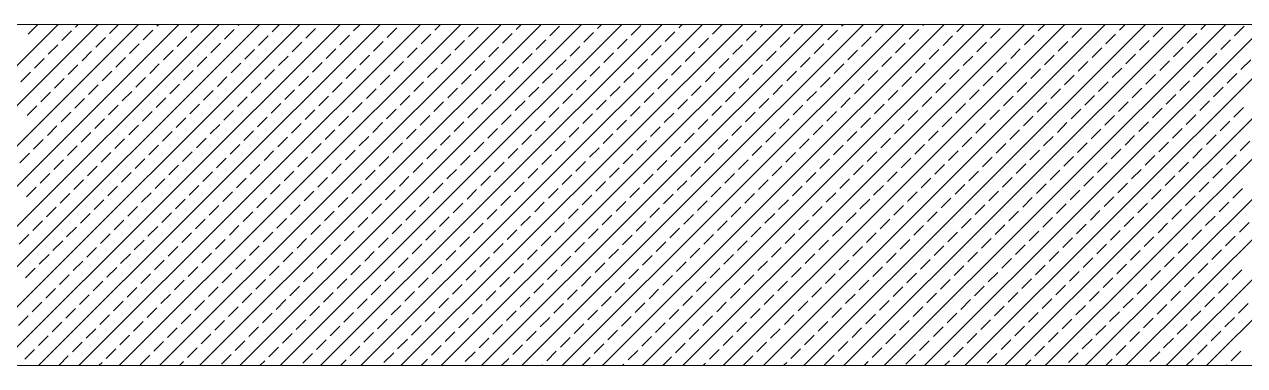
# Model space of a CAD drawing. Header units: millimetres. Extents: x -16104 to 67872, y -88009 to 12107.
# Drawn here: x 1111.18 to 1137.96, y -6998.68 to -6991.18 of the extents above; entities that cross this region are included whole.
import ezdxf

# ---------------------------------------------------------------- set-up
doc = ezdxf.new("R2010")
doc.units = ezdxf.units.MM
doc.layers.get('0').update_dxf_attribs({"color": 241})
doc.layers.add('TARAMA', color=8, linetype='Continuous', lineweight=15)

# ---------------------------------------------------------------- blocks, each defined once
blk = doc.blocks.new('POK')
at = {"layer": 'TARAMA'}
for p, q in [((48031.27, -33586.42), (49095.77, -33586.42)), ((48603.58, -33616.42), (48633.58, -33586.42)), ((48607.11, -33616.42), (48637.11, -33586.42)), ((48610.65, -33616.42), (48640.65, -33586.42)), ((48614.18, -33616.42), (48644.18, -33586.42)), ((48617.72, -33616.42), (48647.72, -33586.42)), ((48621.25, -33616.42), (48651.25, -33586.42)), ((48624.79, -33616.42), (48654.79, -33586.42)), ((48628.33, -33616.42), (48658.33, -33586.42)), ((48630.94, -33587.29), (48631.79, -33586.44)), ((48631.86, -33616.42), (48661.86, -33586.42)), ((48633.91, -33587.85), (48634.76, -33587)), ((48635.11, -33586.65), (48635.34, -33586.42)), ((48635.4, -33616.42), (48665.4, -33586.42)), ((48638.08, -33587.22), (48638.88, -33586.42)), ((48638.93, -33616.42), (48668.93, -33586.42)), ((48641.05, -33587.78), (48641.9, -33586.93)), ((48642.25, -33586.58), (48642.41, -33586.42)), ((48642.47, -33616.42), (48672.47, -33586.42)), ((48645.22, -33587.14), (48645.95, -33586.42)), ((48646, -33616.42), (48676, -33586.42)), ((48648.19, -33587.71), (48649.04, -33586.86)), ((48649.39, -33586.51), (48649.48, -33586.42)), ((48649.54, -33616.42), (48679.54, -33586.42)), ((48652.36, -33587.07), (48653.02, -33586.42)), ((48653.07, -33616.42), (48683.07, -33586.42)), ((48655.33, -33587.64), (48656.18, -33586.79)), ((48656.54, -33586.44), (48656.56, -33586.42)), ((48656.61, -33616.42), (48686.61, -33586.42)), ((48658.3, -33588.21), (48659.15, -33587.36)), ((48659.51, -33587), (48660.09, -33586.42)), ((48660.15, -33616.42), (48690.15, -33586.42)), ((48662.48, -33587.57), (48663.32, -33586.72)), ((48663.68, -33616.42), (48693.68, -33586.42)), ((48665.44, -33588.13), (48666.29, -33587.29)), ((48666.65, -33586.93), (48667.16, -33586.42)), ((48667.22, -33616.42), (48697.22, -33586.42)), ((48669.62, -33587.5), (48670.47, -33586.65)), ((48670.75, -33616.42), (48700.75, -33586.42)), ((48672.59, -33588.06), (48673.44, -33587.22)), ((48673.79, -33586.86), (48674.23, -33586.42)), ((48674.29, -33616.42), (48704.29, -33586.42)), ((48676.76, -33587.43), (48677.61, -33586.58)), ((48677.82, -33616.42), (48707.82, -33586.42)), ((48679.73, -33587.99), (48680.58, -33587.14)), ((48680.93, -33586.79), (48681.3, -33586.42)), ((48681.36, -33616.42), (48711.36, -33586.42)), ((48683.9, -33587.36), (48684.75, -33586.51)), ((48684.89, -33616.42), (48714.89, -33586.42)), ((48686.87, -33587.92), (48687.72, -33587.07)), ((48688.07, -33586.72), (48688.38, -33586.42)), ((48688.43, -33616.42), (48718.43, -33586.42)), ((48691.04, -33587.29), (48691.89, -33586.44)), ((48691.97, -33616.42), (48721.97, -33586.42)), ((48694.01, -33587.85), (48694.86, -33587)), ((48695.21, -33586.65), (48695.45, -33586.42)), ((48695.5, -33616.42), (48725.5, -33586.42)), ((48698.18, -33587.22), (48698.98, -33586.42)), ((48699.04, -33616.42), (48729.04, -33586.42)), ((48701.15, -33587.78), (48702, -33586.93)), ((48702.36, -33586.58), (48702.52, -33586.42)), ((48702.57, -33616.42), (48732.57, -33586.42)), ((48705.33, -33587.14), (48706.05, -33586.42)), ((48706.11, -33616.42), (48736.11, -33586.42)), ((48708.3, -33587.71), (48709.14, -33586.86)), ((48709.5, -33586.51), (48709.59, -33586.42)), ((48709.64, -33616.42), (48739.64, -33586.42)), ((48712.47, -33587.07), (48713.12, -33586.42)), ((48713.18, -33616.42), (48743.18, -33586.42)), ((48715.44, -33587.64), (48716.29, -33586.79)), ((48716.64, -33586.44), (48716.66, -33586.42)), ((48716.71, -33616.42), (48746.71, -33586.42)), ((48718.41, -33588.21), (48719.26, -33587.36)), ((48719.61, -33587), (48720.2, -33586.42)), ((48720.25, -33616.42), (48750.25, -33586.42)), ((48722.58, -33587.57), (48723.43, -33586.72)), ((48723.79, -33616.42), (48753.79, -33586.42)), ((48725.55, -33588.13), (48726.4, -33587.29)), ((48726.75, -33586.93), (48727.27, -33586.42)), ((48727.32, -33616.42), (48757.32, -33586.42)), ((48729.72, -33587.5), (48730.57, -33586.65)), ((48730.86, -33616.42), (48760.86, -33586.42)), ((48732.69, -33588.06), (48733.54, -33587.22)), ((48733.89, -33586.86), (48734.34, -33586.42)), ((48734.39, -33616.42), (48764.39, -33586.42)), ((48736.86, -33587.43), (48737.71, -33586.58)), ((48632.71, -33589.05), (48633.55, -33588.21)), ((48636.88, -33588.42), (48637.73, -33587.57)), ((48639.85, -33588.98), (48640.7, -33588.13)), ((48644.02, -33588.35), (48644.87, -33587.5)), ((48646.99, -33588.91), (48647.84, -33588.06)), ((48651.16, -33588.28), (48652.01, -33587.43)), ((48654.13, -33588.84), (48654.98, -33587.99)), ((48661.27, -33588.77), (48662.12, -33587.92)), ((48664.24, -33589.34), (48665.09, -33588.49)), ((48668.41, -33588.7), (48669.26, -33587.85)), ((48671.38, -33589.27), (48672.23, -33588.42)), ((48675.56, -33588.63), (48676.41, -33587.78)), ((48678.53, -33589.2), (48679.37, -33588.35)), ((48682.7, -33588.56), (48683.55, -33587.71)), ((48685.67, -33589.12), (48686.52, -33588.28)), ((48689.84, -33588.49), (48690.69, -33587.64)), ((48692.81, -33589.05), (48693.66, -33588.21)), ((48696.98, -33588.42), (48697.83, -33587.57)), ((48699.95, -33588.98), (48700.8, -33588.13)), ((48704.12, -33588.35), (48704.97, -33587.5)), ((48707.09, -33588.91), (48707.94, -33588.06)), ((48711.27, -33588.28), (48712.11, -33587.43)), ((48714.24, -33588.84), (48715.08, -33587.99)), ((48721.38, -33588.77), (48722.23, -33587.92)), ((48724.35, -33589.34), (48725.2, -33588.49)), ((48728.52, -33588.7), (48729.37, -33587.85)), ((48731.49, -33589.27), (48732.34, -33588.42)), ((48735.66, -33588.63), (48736.51, -33587.78)), ((48631.5, -33590.26), (48632.35, -33589.41)), ((48635.68, -33589.62), (48636.52, -33588.77)), ((48638.65, -33590.18), (48639.49, -33589.34)), ((48642.82, -33589.55), (48643.67, -33588.7)), ((48645.79, -33590.11), (48646.64, -33589.27)), ((48649.96, -33589.48), (48650.81, -33588.63)), ((48652.93, -33590.04), (48653.78, -33589.2)), ((48657.1, -33589.41), (48657.95, -33588.56)), ((48660.07, -33589.97), (48660.92, -33589.12)), ((48667.21, -33589.9), (48668.06, -33589.05)), ((48674.35, -33589.83), (48675.2, -33588.98)), ((48677.32, -33590.4), (48678.17, -33589.55)), ((48681.5, -33589.76), (48682.34, -33588.91)), ((48684.47, -33590.33), (48685.31, -33589.48)), ((48688.64, -33589.69), (48689.49, -33588.84)), ((48691.61, -33590.26), (48692.46, -33589.41)), ((48695.78, -33589.62), (48696.63, -33588.77)), ((48698.75, -33590.18), (48699.6, -33589.34)), ((48702.92, -33589.55), (48703.77, -33588.7)), ((48705.89, -33590.11), (48706.74, -33589.27)), ((48710.06, -33589.48), (48710.91, -33588.63)), ((48713.03, -33590.04), (48713.88, -33589.2)), ((48717.21, -33589.41), (48718.05, -33588.56)), ((48720.17, -33589.97), (48721.02, -33589.12)), ((48727.32, -33589.9), (48728.17, -33589.05)), ((48734.46, -33589.83), (48735.31, -33588.98)), ((48737.43, -33590.4), (48738.28, -33589.55)), ((48630.3, -33591.46), (48631.15, -33590.61)), ((48634.47, -33590.82), (48635.32, -33589.97)), ((48637.44, -33591.39), (48638.29, -33590.54)), ((48641.62, -33590.75), (48642.46, -33589.9)), ((48644.59, -33591.32), (48645.43, -33590.47)), ((48648.76, -33590.68), (48649.61, -33589.83)), ((48651.73, -33591.25), (48652.58, -33590.4)), ((48655.9, -33590.61), (48656.75, -33589.76)), ((48658.87, -33591.17), (48659.72, -33590.33)), ((48663.04, -33590.54), (48663.89, -33589.69)), ((48666.01, -33591.1), (48666.86, -33590.26)), ((48670.18, -33590.47), (48671.03, -33589.62)), ((48673.15, -33591.03), (48674, -33590.18)), ((48680.29, -33590.96), (48681.14, -33590.11)), ((48687.44, -33590.89), (48688.28, -33590.04)), ((48690.41, -33591.46), (48691.25, -33590.61)), ((48694.58, -33590.82), (48695.43, -33589.97)), ((48697.55, -33591.39), (48698.4, -33590.54)), ((48701.72, -33590.75), (48702.57, -33589.9)), ((48704.69, -33591.32), (48705.54, -33590.47)), ((48708.86, -33590.68), (48709.71, -33589.83)), ((48711.83, -33591.25), (48712.68, -33590.4)), ((48716, -33590.61), (48716.85, -33589.76)), ((48718.97, -33591.17), (48719.82, -33590.33)), ((48723.14, -33590.54), (48723.99, -33589.69)), ((48726.11, -33591.1), (48726.96, -33590.26)), ((48730.29, -33590.47), (48731.14, -33589.62)), ((48733.26, -33591.03), (48734.1, -33590.18)), ((48633.27, -33592.02), (48634.12, -33591.17)), ((48640.41, -33591.95), (48641.26, -33591.1)), ((48643.38, -33592.52), (48644.23, -33591.67)), ((48647.56, -33591.88), (48648.4, -33591.03)), ((48650.52, -33592.45), (48651.37, -33591.6)), ((48654.7, -33591.81), (48655.55, -33590.96)), ((48657.67, -33592.38), (48658.52, -33591.53)), ((48661.84, -33591.74), (48662.69, -33590.89)), ((48664.81, -33592.31), (48665.66, -33591.46)), ((48668.98, -33591.67), (48669.83, -33590.82)), ((48671.95, -33592.24), (48672.8, -33591.39)), ((48676.12, -33591.6), (48676.97, -33590.75)), ((48679.09, -33592.16), (48679.94, -33591.32)), ((48683.26, -33591.53), (48684.11, -33590.68)), ((48686.23, -33592.09), (48687.08, -33591.25)), ((48693.38, -33592.02), (48694.22, -33591.17)), ((48700.52, -33591.95), (48701.37, -33591.1)), ((48703.49, -33592.52), (48704.34, -33591.67)), ((48707.66, -33591.88), (48708.51, -33591.03)), ((48710.63, -33592.45), (48711.48, -33591.6)), ((48714.8, -33591.81), (48715.65, -33590.96)), ((48717.77, -33592.38), (48718.62, -33591.53)), ((48721.94, -33591.74), (48722.79, -33590.89)), ((48724.91, -33592.31), (48725.76, -33591.46)), ((48729.08, -33591.67), (48729.93, -33590.82)), ((48732.05, -33592.24), (48732.9, -33591.39)), ((48736.23, -33591.6), (48737.07, -33590.75)), ((48632.07, -33593.23), (48632.92, -33592.38)), ((48636.24, -33592.59), (48637.09, -33591.74)), ((48639.21, -33593.15), (48640.06, -33592.31)), ((48646.35, -33593.08), (48647.2, -33592.24)), ((48653.49, -33593.01), (48654.34, -33592.16)), ((48656.46, -33593.58), (48657.31, -33592.73)), ((48660.64, -33592.94), (48661.49, -33592.09)), ((48663.61, -33593.51), (48664.45, -33592.66)), ((48667.78, -33592.87), (48668.63, -33592.02)), ((48670.75, -33593.44), (48671.6, -33592.59)), ((48674.92, -33592.8), (48675.77, -33591.95)), ((48677.89, -33593.37), (48678.74, -33592.52)), ((48682.06, -33592.73), (48682.91, -33591.88)), ((48685.03, -33593.3), (48685.88, -33592.45)), ((48689.2, -33592.66), (48690.05, -33591.81)), ((48692.17, -33593.23), (48693.02, -33592.38)), ((48696.35, -33592.59), (48697.19, -33591.74)), ((48699.32, -33593.15), (48700.16, -33592.31)), ((48706.46, -33593.08), (48707.31, -33592.24)), ((48713.6, -33593.01), (48714.45, -33592.16)), ((48716.57, -33593.58), (48717.42, -33592.73)), ((48720.74, -33592.94), (48721.59, -33592.09)), ((48723.71, -33593.51), (48724.56, -33592.66)), ((48727.88, -33592.87), (48728.73, -33592.02)), ((48730.85, -33593.44), (48731.7, -33592.59)), ((48735.02, -33592.8), (48735.87, -33591.95)), ((48630.87, -33594.43), (48631.72, -33593.58)), ((48635.04, -33593.79), (48635.89, -33592.94)), ((48638.01, -33594.36), (48638.86, -33593.51)), ((48642.18, -33593.72), (48643.03, -33592.87)), ((48645.15, -33594.29), (48646, -33593.44)), ((48649.32, -33593.65), (48650.17, -33592.8)), ((48652.29, -33594.22), (48653.14, -33593.37)), ((48659.43, -33594.14), (48660.28, -33593.3)), ((48666.58, -33594.07), (48667.42, -33593.23)), ((48669.55, -33594.64), (48670.39, -33593.79)), ((48673.72, -33594), (48674.57, -33593.15)), ((48676.69, -33594.57), (48677.54, -33593.72)), ((48680.86, -33593.93), (48681.71, -33593.08)), ((48683.83, -33594.5), (48684.68, -33593.65)), ((48688, -33593.86), (48688.85, -33593.01)), ((48690.97, -33594.43), (48691.82, -33593.58)), ((48695.14, -33593.79), (48695.99, -33592.94)), ((48698.11, -33594.36), (48698.96, -33593.51)), ((48702.29, -33593.72), (48703.13, -33592.87)), ((48705.26, -33594.29), (48706.1, -33593.44)), ((48709.43, -33593.65), (48710.28, -33592.8)), ((48712.4, -33594.22), (48713.25, -33593.37)), ((48719.54, -33594.14), (48720.39, -33593.3)), ((48726.68, -33594.07), (48727.53, -33593.23)), ((48729.65, -33594.64), (48730.5, -33593.79)), ((48733.82, -33594), (48734.67, -33593.15)), ((48736.79, -33594.57), (48737.64, -33593.72)), ((48633.84, -33594.99), (48634.69, -33594.14)), ((48636.81, -33595.56), (48637.66, -33594.71)), ((48640.98, -33594.92), (48641.83, -33594.07)), ((48643.95, -33595.49), (48644.8, -33594.64)), ((48648.12, -33594.85), (48648.97, -33594)), ((48651.09, -33595.42), (48651.94, -33594.57)), ((48655.26, -33594.78), (48656.11, -33593.93)), ((48658.23, -33595.35), (48659.08, -33594.5)), ((48662.4, -33594.71), (48663.25, -33593.86)), ((48665.37, -33595.28), (48666.22, -33594.43)), ((48672.52, -33595.21), (48673.36, -33594.36)), ((48675.49, -33595.77), (48676.33, -33594.92)), ((48679.66, -33595.13), (48680.51, -33594.29)), ((48682.63, -33595.7), (48683.48, -33594.85)), ((48686.8, -33595.06), (48687.65, -33594.22)), ((48689.77, -33595.63), (48690.62, -33594.78)), ((48693.94, -33594.99), (48694.79, -33594.14)), ((48696.91, -33595.56), (48697.76, -33594.71)), ((48701.08, -33594.92), (48701.93, -33594.07)), ((48704.05, -33595.49), (48704.9, -33594.64)), ((48708.22, -33594.85), (48709.07, -33594)), ((48711.19, -33595.42), (48712.04, -33594.57)), ((48715.37, -33594.78), (48716.22, -33593.93)), ((48718.34, -33595.35), (48719.19, -33594.5)), ((48722.51, -33594.71), (48723.36, -33593.86)), ((48725.48, -33595.28), (48726.33, -33594.43)), ((48732.62, -33595.21), (48733.47, -33594.36)), ((48735.59, -33595.77), (48736.44, -33594.92)), ((48632.64, -33596.2), (48633.48, -33595.35)), ((48635.6, -33596.76), (48636.45, -33595.91)), ((48639.78, -33596.12), (48640.63, -33595.28)), ((48642.75, -33596.69), (48643.6, -33595.84)), ((48646.92, -33596.05), (48647.77, -33595.21)), ((48649.89, -33596.62), (48650.74, -33595.77)), ((48654.06, -33595.98), (48654.91, -33595.13)), ((48657.03, -33596.55), (48657.88, -33595.7)), ((48661.2, -33595.91), (48662.05, -33595.06)), ((48664.17, -33596.48), (48665.02, -33595.63)), ((48668.34, -33595.84), (48669.19, -33594.99)), ((48671.31, -33596.41), (48672.16, -33595.56)), ((48678.46, -33596.34), (48679.3, -33595.49)), ((48685.6, -33596.27), (48686.45, -33595.42)), ((48688.57, -33596.83), (48689.42, -33595.98)), ((48692.74, -33596.2), (48693.59, -33595.35)), ((48695.71, -33596.76), (48696.56, -33595.91)), ((48699.88, -33596.12), (48700.73, -33595.28)), ((48702.85, -33596.69), (48703.7, -33595.84)), ((48707.02, -33596.05), (48707.87, -33595.21)), ((48709.99, -33596.62), (48710.84, -33595.77)), ((48714.16, -33595.98), (48715.01, -33595.13)), ((48717.13, -33596.55), (48717.98, -33595.7)), ((48721.31, -33595.91), (48722.15, -33595.06)), ((48724.28, -33596.48), (48725.12, -33595.63)), ((48728.45, -33595.84), (48729.3, -33594.99)), ((48731.42, -33596.41), (48732.27, -33595.56)), ((48631.43, -33597.4), (48632.28, -33596.55)), ((48638.57, -33597.33), (48639.42, -33596.48)), ((48641.54, -33597.89), (48642.39, -33597.04)), ((48645.72, -33597.26), (48646.57, -33596.41)), ((48648.69, -33597.82), (48649.53, -33596.97)), ((48652.86, -33597.19), (48653.71, -33596.34)), ((48655.83, -33597.75), (48656.68, -33596.9)), ((48660, -33597.11), (48660.85, -33596.27)), ((48662.97, -33597.68), (48663.82, -33596.83)), ((48667.14, -33597.04), (48667.99, -33596.2)), ((48670.11, -33597.61), (48670.96, -33596.76)), ((48674.28, -33596.97), (48675.13, -33596.12)), ((48677.25, -33597.54), (48678.1, -33596.69)), ((48681.43, -33596.9), (48682.27, -33596.05)), ((48684.4, -33597.47), (48685.24, -33596.62)), ((48691.54, -33597.4), (48692.39, -33596.55)), ((48698.68, -33597.33), (48699.53, -33596.48)), ((48701.65, -33597.89), (48702.5, -33597.04)), ((48705.82, -33597.26), (48706.67, -33596.41)), ((48708.79, -33597.82), (48709.64, -33596.97)), ((48712.96, -33597.19), (48713.81, -33596.34)), ((48715.93, -33597.75), (48716.78, -33596.9)), ((48720.1, -33597.11), (48720.95, -33596.27)), ((48723.07, -33597.68), (48723.92, -33596.83)), ((48727.25, -33597.04), (48728.09, -33596.2)), ((48730.22, -33597.61), (48731.06, -33596.76)), ((48734.39, -33596.97), (48735.24, -33596.12)), ((48737.36, -33597.54), (48738.21, -33596.69)), ((48630.23, -33598.6), (48631.08, -33597.75)), ((48634.4, -33597.96), (48635.25, -33597.11)), ((48637.37, -33598.53), (48638.22, -33597.68)), ((48644.51, -33598.46), (48645.36, -33597.61)), ((48651.66, -33598.39), (48652.5, -33597.54)), ((48654.63, -33598.95), (48655.47, -33598.1)), ((48658.8, -33598.32), (48659.65, -33597.47)), ((48661.77, -33598.88), (48662.62, -33598.03)), ((48665.94, -33598.25), (48666.79, -33597.4)), ((48668.91, -33598.81), (48669.76, -33597.96)), ((48673.08, -33598.18), (48673.93, -33597.33)), ((48676.05, -33598.74), (48676.9, -33597.89)), ((48680.22, -33598.1), (48681.07, -33597.26)), ((48683.19, -33598.67), (48684.04, -33597.82)), ((48687.37, -33598.03), (48688.21, -33597.19)), ((48690.34, -33598.6), (48691.18, -33597.75)), ((48694.51, -33597.96), (48695.36, -33597.11)), ((48697.48, -33598.53), (48698.33, -33597.68)), ((48704.62, -33598.46), (48705.47, -33597.61)), ((48711.76, -33598.39), (48712.61, -33597.54)), ((48714.73, -33598.95), (48715.58, -33598.1)), ((48718.9, -33598.32), (48719.75, -33597.47)), ((48721.87, -33598.88), (48722.72, -33598.03)), ((48726.04, -33598.25), (48726.89, -33597.4)), ((48729.01, -33598.81), (48729.86, -33597.96)), ((48733.19, -33598.18), (48734.03, -33597.33)), ((48736.16, -33598.74), (48737, -33597.89)), ((48633.2, -33599.17), (48634.05, -33598.32)), ((48636.17, -33599.73), (48637.02, -33598.88)), ((48640.34, -33599.09), (48641.19, -33598.25)), ((48643.31, -33599.66), (48644.16, -33598.81)), ((48647.48, -33599.02), (48648.33, -33598.18)), ((48650.45, -33599.59), (48651.3, -33598.74)), ((48657.6, -33599.52), (48658.44, -33598.67)), ((48664.74, -33599.45), (48665.59, -33598.6)), ((48667.71, -33600.01), (48668.56, -33599.17)), ((48671.88, -33599.38), (48672.73, -33598.53)), ((48674.85, -33599.94), (48675.7, -33599.09)), ((48679.02, -33599.31), (48679.87, -33598.46)), ((48681.99, -33599.87), (48682.84, -33599.02)), ((48686.16, -33599.24), (48687.01, -33598.39)), ((48689.13, -33599.8), (48689.98, -33598.95)), ((48693.3, -33599.17), (48694.15, -33598.32)), ((48696.27, -33599.73), (48697.12, -33598.88)), ((48700.45, -33599.09), (48701.3, -33598.25)), ((48703.42, -33599.66), (48704.27, -33598.81)), ((48707.59, -33599.02), (48708.44, -33598.18)), ((48710.56, -33599.59), (48711.41, -33598.74)), ((48717.7, -33599.52), (48718.55, -33598.67)), ((48724.84, -33599.45), (48725.69, -33598.6)), ((48727.81, -33600.01), (48728.66, -33599.17)), ((48731.98, -33599.38), (48732.83, -33598.53)), ((48734.95, -33599.94), (48735.8, -33599.09)), ((48632, -33600.37), (48632.85, -33599.52)), ((48634.97, -33600.93), (48635.82, -33600.08)), ((48639.14, -33600.3), (48639.99, -33599.45)), ((48642.11, -33600.86), (48642.96, -33600.01)), ((48646.28, -33600.23), (48647.13, -33599.38)), ((48649.25, -33600.79), (48650.1, -33599.94)), ((48653.42, -33600.16), (48654.27, -33599.31)), ((48656.39, -33600.72), (48657.24, -33599.87)), ((48660.57, -33600.08), (48661.41, -33599.24)), ((48663.54, -33600.65), (48664.38, -33599.8)), ((48670.68, -33600.58), (48671.53, -33599.73)), ((48677.82, -33600.51), (48678.67, -33599.66)), ((48680.79, -33601.07), (48681.64, -33600.23)), ((48684.96, -33600.44), (48685.81, -33599.59)), ((48687.93, -33601), (48688.78, -33600.16)), ((48692.1, -33600.37), (48692.95, -33599.52)), ((48695.07, -33600.93), (48695.92, -33600.08)), ((48699.24, -33600.3), (48700.09, -33599.45)), ((48702.21, -33600.86), (48703.06, -33600.01)), ((48706.39, -33600.23), (48707.23, -33599.38)), ((48709.36, -33600.79), (48710.2, -33599.94)), ((48713.53, -33600.16), (48714.38, -33599.31)), ((48716.5, -33600.72), (48717.35, -33599.87)), ((48720.67, -33600.08), (48721.52, -33599.24)), ((48723.64, -33600.65), (48724.49, -33599.8)), ((48730.78, -33600.58), (48731.63, -33599.73)), ((48630.8, -33601.57), (48631.65, -33600.72)), ((48633.77, -33602.14), (48634.62, -33601.29)), ((48637.94, -33601.5), (48638.79, -33600.65)), ((48640.91, -33602.06), (48641.76, -33601.22)), ((48645.08, -33601.43), (48645.93, -33600.58)), ((48648.05, -33601.99), (48648.9, -33601.15)), ((48652.22, -33601.36), (48653.07, -33600.51)), ((48655.19, -33601.92), (48656.04, -33601.07)), ((48659.36, -33601.29), (48660.21, -33600.44)), ((48662.33, -33601.85), (48663.18, -33601)), ((48666.51, -33601.22), (48667.35, -33600.37)), ((48669.48, -33601.78), (48670.32, -33600.93)), ((48673.65, -33601.15), (48674.5, -33600.3)), ((48676.62, -33601.71), (48677.47, -33600.86)), ((48683.76, -33601.64), (48684.61, -33600.79)), ((48690.9, -33601.57), (48691.75, -33600.72)), ((48693.87, -33602.14), (48694.72, -33601.29)), ((48698.04, -33601.5), (48698.89, -33600.65)), ((48701.01, -33602.06), (48701.86, -33601.22)), ((48705.18, -33601.43), (48706.03, -33600.58)), ((48708.15, -33601.99), (48709, -33601.15)), ((48712.33, -33601.36), (48713.17, -33600.51)), ((48715.3, -33601.92), (48716.14, -33601.07)), ((48719.47, -33601.29), (48720.32, -33600.44)), ((48722.44, -33601.85), (48723.29, -33601)), ((48726.61, -33601.22), (48727.46, -33600.37)), ((48729.58, -33601.78), (48730.43, -33600.93)), ((48733.75, -33601.15), (48734.6, -33600.3)), ((48736.72, -33601.71), (48737.57, -33600.86)), ((48636.74, -33602.7), (48637.58, -33601.85)), ((48639.71, -33603.27), (48640.55, -33602.42)), ((48643.88, -33602.63), (48644.73, -33601.78)), ((48646.85, -33603.2), (48647.7, -33602.35)), ((48651.02, -33602.56), (48651.87, -33601.71)), ((48653.99, -33603.13), (48654.84, -33602.28)), ((48658.16, -33602.49), (48659.01, -33601.64)), ((48661.13, -33603.05), (48661.98, -33602.21)), ((48665.3, -33602.42), (48666.15, -33601.57)), ((48668.27, -33602.98), (48669.12, -33602.14)), ((48672.45, -33602.35), (48673.29, -33601.5)), ((48675.42, -33602.91), (48676.26, -33602.06)), ((48679.59, -33602.28), (48680.44, -33601.43)), ((48682.56, -33602.84), (48683.41, -33601.99)), ((48686.73, -33602.21), (48687.58, -33601.36)), ((48689.7, -33602.77), (48690.55, -33601.92)), ((48696.84, -33602.7), (48697.69, -33601.85)), ((48699.81, -33603.27), (48700.66, -33602.42)), ((48703.98, -33602.63), (48704.83, -33601.78)), ((48706.95, -33603.2), (48707.8, -33602.35)), ((48711.12, -33602.56), (48711.97, -33601.71)), ((48714.09, -33603.13), (48714.94, -33602.28)), ((48718.27, -33602.49), (48719.11, -33601.64)), ((48721.24, -33603.05), (48722.08, -33602.21)), ((48725.41, -33602.42), (48726.26, -33601.57)), ((48728.38, -33602.98), (48729.23, -33602.14)), ((48732.55, -33602.35), (48733.4, -33601.5)), ((48735.52, -33602.91), (48736.37, -33602.06)), ((48632.56, -33603.34), (48633.41, -33602.49)), ((48635.53, -33603.9), (48636.38, -33603.05)), ((48642.68, -33603.83), (48643.52, -33602.98)), ((48649.82, -33603.76), (48650.67, -33602.91)), ((48652.79, -33604.33), (48653.64, -33603.48)), ((48656.96, -33603.69), (48657.81, -33602.84)), ((48659.93, -33604.26), (48660.78, -33603.41)), ((48664.1, -33603.62), (48664.95, -33602.77)), ((48667.07, -33604.19), (48667.92, -33603.34)), ((48671.24, -33603.55), (48672.09, -33602.7)), ((48674.21, -33604.11), (48675.06, -33603.27)), ((48678.38, -33603.48), (48679.23, -33602.63)), ((48681.35, -33604.04), (48682.2, -33603.2)), ((48685.53, -33603.41), (48686.38, -33602.56)), ((48688.5, -33603.97), (48689.35, -33603.13)), ((48692.67, -33603.34), (48693.52, -33602.49)), ((48695.64, -33603.9), (48696.49, -33603.05)), ((48702.78, -33603.83), (48703.63, -33602.98)), ((48709.92, -33603.76), (48710.77, -33602.91)), ((48712.89, -33604.33), (48713.74, -33603.48)), ((48717.06, -33603.69), (48717.91, -33602.84)), ((48720.03, -33604.26), (48720.88, -33603.41)), ((48724.21, -33603.62), (48725.05, -33602.77)), ((48727.18, -33604.19), (48728.02, -33603.34)), ((48731.35, -33603.55), (48732.2, -33602.7)), ((48734.32, -33604.11), (48735.17, -33603.27)), ((48631.36, -33604.54), (48632.21, -33603.69)), ((48634.33, -33605.1), (48635.18, -33604.26)), ((48638.5, -33604.47), (48639.35, -33603.62)), ((48641.47, -33605.03), (48642.32, -33604.19)), ((48645.65, -33604.4), (48646.49, -33603.55)), ((48648.62, -33604.96), (48649.46, -33604.11)), ((48655.76, -33604.89), (48656.61, -33604.04)), ((48662.9, -33604.82), (48663.75, -33603.97)), ((48665.87, -33605.39), (48666.72, -33604.54)), ((48670.04, -33604.75), (48670.89, -33603.9)), ((48673.01, -33605.32), (48673.86, -33604.47)), ((48677.18, -33604.68), (48678.03, -33603.83)), ((48680.15, -33605.25), (48681, -33604.4)), ((48684.32, -33604.61), (48685.17, -33603.76)), ((48687.29, -33605.18), (48688.14, -33604.33)), ((48691.47, -33604.54), (48692.31, -33603.69)), ((48694.44, -33605.1), (48695.28, -33604.26)), ((48698.61, -33604.47), (48699.46, -33603.62)), ((48701.58, -33605.03), (48702.43, -33604.19)), ((48705.75, -33604.4), (48706.6, -33603.55)), ((48708.72, -33604.96), (48709.57, -33604.11)), ((48715.86, -33604.89), (48716.71, -33604.04)), ((48723, -33604.82), (48723.85, -33603.97)), ((48725.97, -33605.39), (48726.82, -33604.54)), ((48730.15, -33604.75), (48730.99, -33603.9)), ((48733.12, -33605.32), (48733.96, -33604.47)), ((48737.29, -33604.68), (48738.14, -33603.83)), ((48630.16, -33605.74), (48631.01, -33604.89)), ((48633.13, -33606.31), (48633.98, -33605.46)), ((48637.3, -33605.67), (48638.15, -33604.82)), ((48640.27, -33606.24), (48641.12, -33605.39)), ((48644.44, -33605.6), (48645.29, -33604.75)), ((48647.41, -33606.17), (48648.26, -33605.32)), ((48651.59, -33605.53), (48652.43, -33604.68)), ((48654.56, -33606.09), (48655.4, -33605.25)), ((48658.73, -33605.46), (48659.58, -33604.61)), ((48661.7, -33606.02), (48662.55, -33605.18)), ((48668.84, -33605.95), (48669.69, -33605.1)), ((48675.98, -33605.88), (48676.83, -33605.03)), ((48678.95, -33606.45), (48679.8, -33605.6)), ((48683.12, -33605.81), (48683.97, -33604.96)), ((48686.09, -33606.38), (48686.94, -33605.53)), ((48690.26, -33605.74), (48691.11, -33604.89)), ((48693.23, -33606.31), (48694.08, -33605.46)), ((48697.41, -33605.67), (48698.25, -33604.82)), ((48700.38, -33606.24), (48701.22, -33605.39)), ((48704.55, -33605.6), (48705.4, -33604.75)), ((48707.52, -33606.17), (48708.37, -33605.32)), ((48711.69, -33605.53), (48712.54, -33604.68)), ((48714.66, -33606.09), (48715.51, -33605.25)), ((48718.83, -33605.46), (48719.68, -33604.61)), ((48721.8, -33606.02), (48722.65, -33605.18)), ((48728.94, -33605.95), (48729.79, -33605.1)), ((48736.08, -33605.88), (48736.93, -33605.03)), ((48631.93, -33607.51), (48632.78, -33606.66)), ((48636.1, -33606.87), (48636.95, -33606.02)), ((48639.07, -33607.44), (48639.92, -33606.59)), ((48643.24, -33606.8), (48644.09, -33605.95)), ((48646.21, -33607.37), (48647.06, -33606.52)), ((48650.38, -33606.73), (48651.23, -33605.88)), ((48653.35, -33607.3), (48654.2, -33606.45)), ((48657.53, -33606.66), (48658.37, -33605.81)), ((48660.5, -33607.23), (48661.34, -33606.38)), ((48664.67, -33606.59), (48665.52, -33605.74)), ((48667.64, -33607.16), (48668.49, -33606.31)), ((48671.81, -33606.52), (48672.66, -33605.67)), ((48674.78, -33607.08), (48675.63, -33606.24)), ((48681.92, -33607.01), (48682.77, -33606.17)), ((48689.06, -33606.94), (48689.91, -33606.09)), ((48692.03, -33607.51), (48692.88, -33606.66)), ((48696.2, -33606.87), (48697.05, -33606.02)), ((48699.17, -33607.44), (48700.02, -33606.59)), ((48703.35, -33606.8), (48704.19, -33605.95)), ((48706.32, -33607.37), (48707.16, -33606.52)), ((48710.49, -33606.73), (48711.34, -33605.88)), ((48713.46, -33607.3), (48714.31, -33606.45)), ((48717.63, -33606.66), (48718.48, -33605.81)), ((48720.6, -33607.23), (48721.45, -33606.38)), ((48724.77, -33606.59), (48725.62, -33605.74)), ((48727.74, -33607.16), (48728.59, -33606.31)), ((48731.91, -33606.52), (48732.76, -33605.67)), ((48734.88, -33607.08), (48735.73, -33606.24)), ((48634.9, -33608.07), (48635.75, -33607.23)), ((48642.04, -33608), (48642.89, -33607.16)), ((48645.01, -33608.57), (48645.86, -33607.72)), ((48649.18, -33607.93), (48650.03, -33607.08)), ((48652.15, -33608.5), (48653, -33607.65)), ((48656.32, -33607.86), (48657.17, -33607.01)), ((48659.29, -33608.43), (48660.14, -33607.58)), ((48663.47, -33607.79), (48664.31, -33606.94)), ((48666.43, -33608.36), (48667.28, -33607.51)), ((48670.61, -33607.72), (48671.46, -33606.87)), ((48673.58, -33608.29), (48674.43, -33607.44)), ((48677.75, -33607.65), (48678.6, -33606.8)), ((48680.72, -33608.22), (48681.57, -33607.37)), ((48684.89, -33607.58), (48685.74, -33606.73)), ((48687.86, -33608.15), (48688.71, -33607.3)), ((48695, -33608.07), (48695.85, -33607.23)), ((48702.14, -33608), (48702.99, -33607.16)), ((48705.11, -33608.57), (48705.96, -33607.72)), ((48709.29, -33607.93), (48710.13, -33607.08)), ((48712.26, -33608.5), (48713.1, -33607.65)), ((48716.43, -33607.86), (48717.28, -33607.01)), ((48719.4, -33608.43), (48720.25, -33607.58)), ((48723.57, -33607.79), (48724.42, -33606.94)), ((48726.54, -33608.36), (48727.39, -33607.51)), ((48730.71, -33607.72), (48731.56, -33606.87)), ((48733.68, -33608.29), (48734.53, -33607.44)), ((48630.73, -33608.71), (48631.57, -33607.86)), ((48633.7, -33609.28), (48634.54, -33608.43)), ((48637.87, -33608.64), (48638.72, -33607.79)), ((48640.84, -33609.21), (48641.69, -33608.36)), ((48647.98, -33609.14), (48648.83, -33608.29)), ((48655.12, -33609.06), (48655.97, -33608.22)), ((48658.09, -33609.63), (48658.94, -33608.78)), ((48662.26, -33608.99), (48663.11, -33608.15)), ((48665.23, -33609.56), (48666.08, -33608.71)), ((48669.4, -33608.92), (48670.25, -33608.07)), ((48672.37, -33609.49), (48673.22, -33608.64)), ((48676.55, -33608.85), (48677.4, -33608)), ((48679.52, -33609.42), (48680.36, -33608.57)), ((48683.69, -33608.78), (48684.54, -33607.93)), ((48686.66, -33609.35), (48687.51, -33608.5)), ((48690.83, -33608.71), (48691.68, -33607.86)), ((48693.8, -33609.28), (48694.65, -33608.43)), ((48697.97, -33608.64), (48698.82, -33607.79)), ((48700.94, -33609.21), (48701.79, -33608.36)), ((48708.08, -33609.14), (48708.93, -33608.29)), ((48715.23, -33609.06), (48716.07, -33608.22)), ((48718.2, -33609.63), (48719.04, -33608.78)), ((48722.37, -33608.99), (48723.22, -33608.15)), ((48725.34, -33609.56), (48726.19, -33608.71)), ((48729.51, -33608.92), (48730.36, -33608.07)), ((48732.48, -33609.49), (48733.33, -33608.64)), ((48736.65, -33608.85), (48737.5, -33608)), ((48632.49, -33610.48), (48633.34, -33609.63)), ((48636.67, -33609.84), (48637.51, -33608.99)), ((48639.64, -33610.41), (48640.48, -33609.56)), ((48643.81, -33609.77), (48644.66, -33608.92)), ((48646.78, -33610.34), (48647.63, -33609.49)), ((48650.95, -33609.7), (48651.8, -33608.85)), ((48653.92, -33610.27), (48654.77, -33609.42)), ((48661.06, -33610.2), (48661.91, -33609.35)), ((48664.03, -33610.76), (48664.88, -33609.91)), ((48668.2, -33610.13), (48669.05, -33609.28)), ((48671.17, -33610.69), (48672.02, -33609.84)), ((48675.34, -33610.05), (48676.19, -33609.21)), ((48678.31, -33610.62), (48679.16, -33609.77)), ((48682.49, -33609.98), (48683.33, -33609.14)), ((48685.46, -33610.55), (48686.3, -33609.7)), ((48689.63, -33609.91), (48690.48, -33609.06)), ((48692.6, -33610.48), (48693.45, -33609.63)), ((48696.77, -33609.84), (48697.62, -33608.99)), ((48699.74, -33610.41), (48700.59, -33609.56)), ((48703.91, -33609.77), (48704.76, -33608.92)), ((48706.88, -33610.34), (48707.73, -33609.49)), ((48711.05, -33609.7), (48711.9, -33608.85)), ((48714.02, -33610.27), (48714.87, -33609.42)), ((48721.16, -33610.2), (48722.01, -33609.35)), ((48724.13, -33610.76), (48724.98, -33609.91)), ((48728.31, -33610.13), (48729.16, -33609.28)), ((48731.28, -33610.69), (48732.13, -33609.84)), ((48735.45, -33610.05), (48736.3, -33609.21)), ((48631.29, -33611.68), (48632.14, -33610.83)), ((48635.46, -33611.04), (48636.31, -33610.2)), ((48638.43, -33611.61), (48639.28, -33610.76)), ((48642.61, -33610.97), (48643.45, -33610.13)), ((48645.58, -33611.54), (48646.42, -33610.69)), ((48649.75, -33610.9), (48650.6, -33610.05)), ((48652.72, -33611.47), (48653.57, -33610.62)), ((48656.89, -33610.83), (48657.74, -33609.98)), ((48659.86, -33611.4), (48660.71, -33610.55)), ((48667, -33611.33), (48667.85, -33610.48)), ((48674.14, -33611.26), (48674.99, -33610.41)), ((48677.11, -33611.82), (48677.96, -33610.97)), ((48681.28, -33611.19), (48682.13, -33610.34)), ((48684.25, -33611.75), (48685.1, -33610.9)), ((48688.43, -33611.12), (48689.27, -33610.27)), ((48691.4, -33611.68), (48692.24, -33610.83)), ((48695.57, -33611.04), (48696.42, -33610.2)), ((48698.54, -33611.61), (48699.39, -33610.76)), ((48702.71, -33610.97), (48703.56, -33610.13)), ((48705.68, -33611.54), (48706.53, -33610.69)), ((48709.85, -33610.9), (48710.7, -33610.05)), ((48712.82, -33611.47), (48713.67, -33610.62)), ((48716.99, -33610.83), (48717.84, -33609.98)), ((48719.96, -33611.4), (48720.81, -33610.55)), ((48727.1, -33611.33), (48727.95, -33610.48)), ((48734.25, -33611.26), (48735.09, -33610.41)), ((48737.22, -33611.82), (48738.06, -33610.97)), ((48630.09, -33612.88), (48630.94, -33612.03)), ((48634.26, -33612.25), (48635.11, -33611.4)), ((48637.23, -33612.81), (48638.08, -33611.96)), ((48641.4, -33612.18), (48642.25, -33611.33)), ((48644.37, -33612.74), (48645.22, -33611.89)), ((48648.55, -33612.11), (48649.39, -33611.26)), ((48651.51, -33612.67), (48652.36, -33611.82)), ((48655.69, -33612.03), (48656.54, -33611.19)), ((48658.66, -33612.6), (48659.51, -33611.75)), ((48662.83, -33611.96), (48663.68, -33611.12)), ((48665.8, -33612.53), (48666.65, -33611.68)), ((48669.97, -33611.89), (48670.82, -33611.04)), ((48672.94, -33612.46), (48673.79, -33611.61)), ((48680.08, -33612.39), (48680.93, -33611.54)), ((48687.22, -33612.32), (48688.07, -33611.47)), ((48690.19, -33612.88), (48691.04, -33612.03)), ((48694.37, -33612.25), (48695.21, -33611.4)), ((48697.34, -33612.81), (48698.18, -33611.96)), ((48701.51, -33612.18), (48702.36, -33611.33)), ((48704.48, -33612.74), (48705.33, -33611.89)), ((48708.65, -33612.11), (48709.5, -33611.26)), ((48711.62, -33612.67), (48712.47, -33611.82)), ((48715.79, -33612.03), (48716.64, -33611.19)), ((48718.76, -33612.6), (48719.61, -33611.75)), ((48722.93, -33611.96), (48723.78, -33611.12)), ((48725.9, -33612.53), (48726.75, -33611.68)), ((48730.07, -33611.89), (48730.92, -33611.04)), ((48733.04, -33612.46), (48733.89, -33611.61)), ((48633.06, -33613.45), (48633.91, -33612.6)), ((48640.2, -33613.38), (48641.05, -33612.53)), ((48643.17, -33613.94), (48644.02, -33613.1)), ((48647.34, -33613.31), (48648.19, -33612.46)), ((48650.31, -33613.87), (48651.16, -33613.02)), ((48654.48, -33613.24), (48655.33, -33612.39)), ((48657.45, -33613.8), (48658.3, -33612.95)), ((48661.63, -33613.17), (48662.48, -33612.32)), ((48664.6, -33613.73), (48665.44, -33612.88)), ((48668.77, -33613.1), (48669.62, -33612.25)), ((48671.74, -33613.66), (48672.59, -33612.81)), ((48675.91, -33613.02), (48676.76, -33612.18)), ((48678.88, -33613.59), (48679.73, -33612.74)), ((48683.05, -33612.95), (48683.9, -33612.11)), ((48686.02, -33613.52), (48686.87, -33612.67)), ((48693.16, -33613.45), (48694.01, -33612.6)), ((48700.31, -33613.38), (48701.15, -33612.53)), ((48703.28, -33613.94), (48704.12, -33613.1)), ((48707.45, -33613.31), (48708.3, -33612.46)), ((48710.42, -33613.87), (48711.27, -33613.02)), ((48714.59, -33613.24), (48715.44, -33612.39)), ((48717.56, -33613.8), (48718.41, -33612.95)), ((48721.73, -33613.17), (48722.58, -33612.32)), ((48724.7, -33613.73), (48725.55, -33612.88)), ((48728.87, -33613.1), (48729.72, -33612.25)), ((48731.84, -33613.66), (48732.69, -33612.81)), ((48736.01, -33613.02), (48736.86, -33612.18)), ((48631.86, -33614.65), (48632.71, -33613.8)), ((48636.03, -33614.01), (48636.88, -33613.17)), ((48639, -33614.58), (48639.85, -33613.73)), ((48646.14, -33614.51), (48646.99, -33613.66)), ((48653.28, -33614.44), (48654.13, -33613.59)), ((48656.25, -33615), (48657.1, -33614.16)), ((48660.42, -33614.37), (48661.27, -33613.52)), ((48663.39, -33614.93), (48664.24, -33614.09)), ((48667.57, -33614.3), (48668.41, -33613.45)), ((48670.54, -33614.86), (48671.38, -33614.01)), ((48674.71, -33614.23), (48675.56, -33613.38)), ((48677.68, -33614.79), (48678.53, -33613.94)), ((48681.85, -33614.16), (48682.7, -33613.31)), ((48684.82, -33614.72), (48685.67, -33613.87)), ((48688.99, -33614.09), (48689.84, -33613.24)), ((48691.96, -33614.65), (48692.81, -33613.8)), ((48696.13, -33614.01), (48696.98, -33613.17)), ((48699.1, -33614.58), (48699.95, -33613.73)), ((48706.24, -33614.51), (48707.09, -33613.66)), ((48713.39, -33614.44), (48714.24, -33613.59)), ((48716.36, -33615), (48717.21, -33614.16)), ((48720.53, -33614.37), (48721.38, -33613.52)), ((48723.5, -33614.93), (48724.35, -33614.09)), ((48727.67, -33614.3), (48728.52, -33613.45)), ((48730.64, -33614.86), (48731.49, -33614.01)), ((48734.81, -33614.23), (48735.66, -33613.38)), ((48630.66, -33615.85), (48631.5, -33615)), ((48634.83, -33615.22), (48635.68, -33614.37)), ((48637.8, -33615.78), (48638.65, -33614.93)), ((48641.97, -33615.15), (48642.82, -33614.3)), ((48644.94, -33615.71), (48645.79, -33614.86)), ((48649.11, -33615.08), (48649.96, -33614.23)), ((48652.08, -33615.64), (48652.93, -33614.79)), ((48659.22, -33615.57), (48660.07, -33614.72)), ((48666.36, -33615.5), (48667.21, -33614.65)), ((48669.33, -33616.07), (48670.18, -33615.22)), ((48673.51, -33615.43), (48674.35, -33614.58)), ((48676.48, -33615.99), (48677.32, -33615.15)), ((48680.65, -33615.36), (48681.5, -33614.51)), ((48683.62, -33615.92), (48684.47, -33615.08)), ((48687.79, -33615.29), (48688.64, -33614.44)), ((48690.76, -33615.85), (48691.61, -33615)), ((48694.93, -33615.22), (48695.78, -33614.37)), ((48697.9, -33615.78), (48698.75, -33614.93)), ((48702.07, -33615.15), (48702.92, -33614.3)), ((48705.04, -33615.71), (48705.89, -33614.86)), ((48709.21, -33615.08), (48710.06, -33614.23)), ((48712.18, -33615.64), (48713.03, -33614.79)), ((48719.33, -33615.57), (48720.17, -33614.72)), ((48726.47, -33615.5), (48727.32, -33614.65)), ((48729.44, -33616.07), (48730.29, -33615.22)), ((48733.61, -33615.43), (48734.46, -33614.58)), ((48736.58, -33615.99), (48737.43, -33615.15)), ((48633.63, -33616.42), (48634.47, -33615.57)), ((48637.16, -33616.42), (48637.44, -33616.14)), ((48640.77, -33616.35), (48641.62, -33615.5)), ((48644.23, -33616.42), (48644.59, -33616.07)), ((48647.91, -33616.28), (48648.76, -33615.43)), ((48651.3, -33616.42), (48651.73, -33615.99)), ((48655.05, -33616.21), (48655.9, -33615.36)), ((48658.38, -33616.42), (48658.87, -33615.92)), ((48662.19, -33616.14), (48663.04, -33615.29)), ((48665.45, -33616.42), (48666.01, -33615.85)), ((48672.52, -33616.42), (48673.15, -33615.78)), ((48676.05, -33616.42), (48676.12, -33616.35)), ((48679.59, -33616.42), (48680.29, -33615.71)), ((48683.12, -33616.42), (48683.26, -33616.28)), ((48686.66, -33616.42), (48687.44, -33615.64)), ((48690.2, -33616.42), (48690.41, -33616.21)), ((48693.73, -33616.42), (48694.58, -33615.57)), ((48697.27, -33616.42), (48697.55, -33616.14)), ((48700.87, -33616.35), (48701.72, -33615.5)), ((48704.34, -33616.42), (48704.69, -33616.07)), ((48708.01, -33616.28), (48708.86, -33615.43)), ((48711.41, -33616.42), (48711.83, -33615.99)), ((48715.15, -33616.21), (48716, -33615.36)), ((48718.48, -33616.42), (48718.97, -33615.92)), ((48722.3, -33616.14), (48723.14, -33615.29)), ((48725.55, -33616.42), (48726.11, -33615.85)), ((48732.62, -33616.42), (48733.26, -33615.78)), ((48736.16, -33616.42), (48736.23, -33616.35)), ((48031.27, -33616.42), (49095.77, -33616.42))]:
    blk.add_line(p, q, dxfattribs=at)

msp = doc.modelspace()

# ---------------------------------------------------------------- block references
at = {"xscale": 0.25, "yscale": 0.25, "zscale": 0.25}
msp.add_blockref('POK', (-11046.478, 1405.427), dxfattribs=at)

doc.saveas('drawing.dxf')
